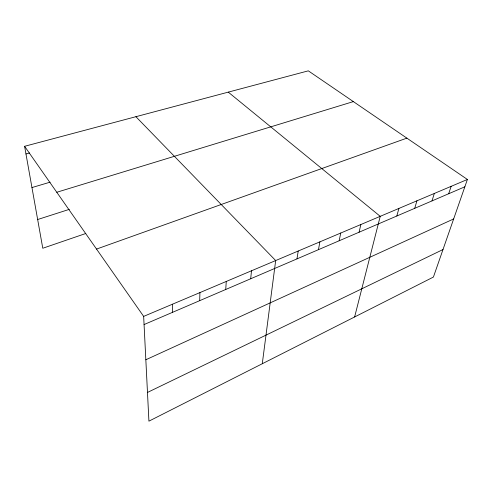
<?xml version="1.0" encoding="UTF-8"?>
<svg xmlns="http://www.w3.org/2000/svg" width="492" height="492" viewBox="0 0 492 492"><rect width="100%" height="100%" fill="white"/><g stroke="black" fill="none" stroke-linecap="round" stroke-linejoin="round"><path stroke-width="0.74" d="M199.69 300.667L199.93 292.586M225.736 289.487L226.258 281.455M250.699 278.761L251.486 270.784M262.279 363.742L275.674 260.551L135.903 116.696M296.977 258.89L298.22 251.018M318.459 249.665L319.898 241.849M339.142 240.779L340.765 233.023M359.074 232.224L360.864 224.524M354.621 316.971L380.23 216.332L228.263 92.133M396.816 216.013L398.901 208.436M414.707 208.331L416.927 200.81M431.988 200.908L434.331 193.448M448.692 193.737L451.146 186.339M467.4 179.463L433.415 277.058L148.922 421.158L143.658 316.393L24.6 146.302L308.312 70.842L467.4 179.463L143.658 316.393M147.477 392.444L442.997 249.542M145.835 359.763L453.649 218.946M144.064 324.554L464.848 186.8M96.537 249.075L406.872 138.135M85.799 233.491L42.779 248.251L24.6 146.302M37.656 219.524L69.335 209.352M56.777 192.267L353.361 101.598M31.962 187.563L50.129 182.169M25.965 153.971L29.643 152.969M172.421 304.222L172.495 312.346"/></g></svg>
